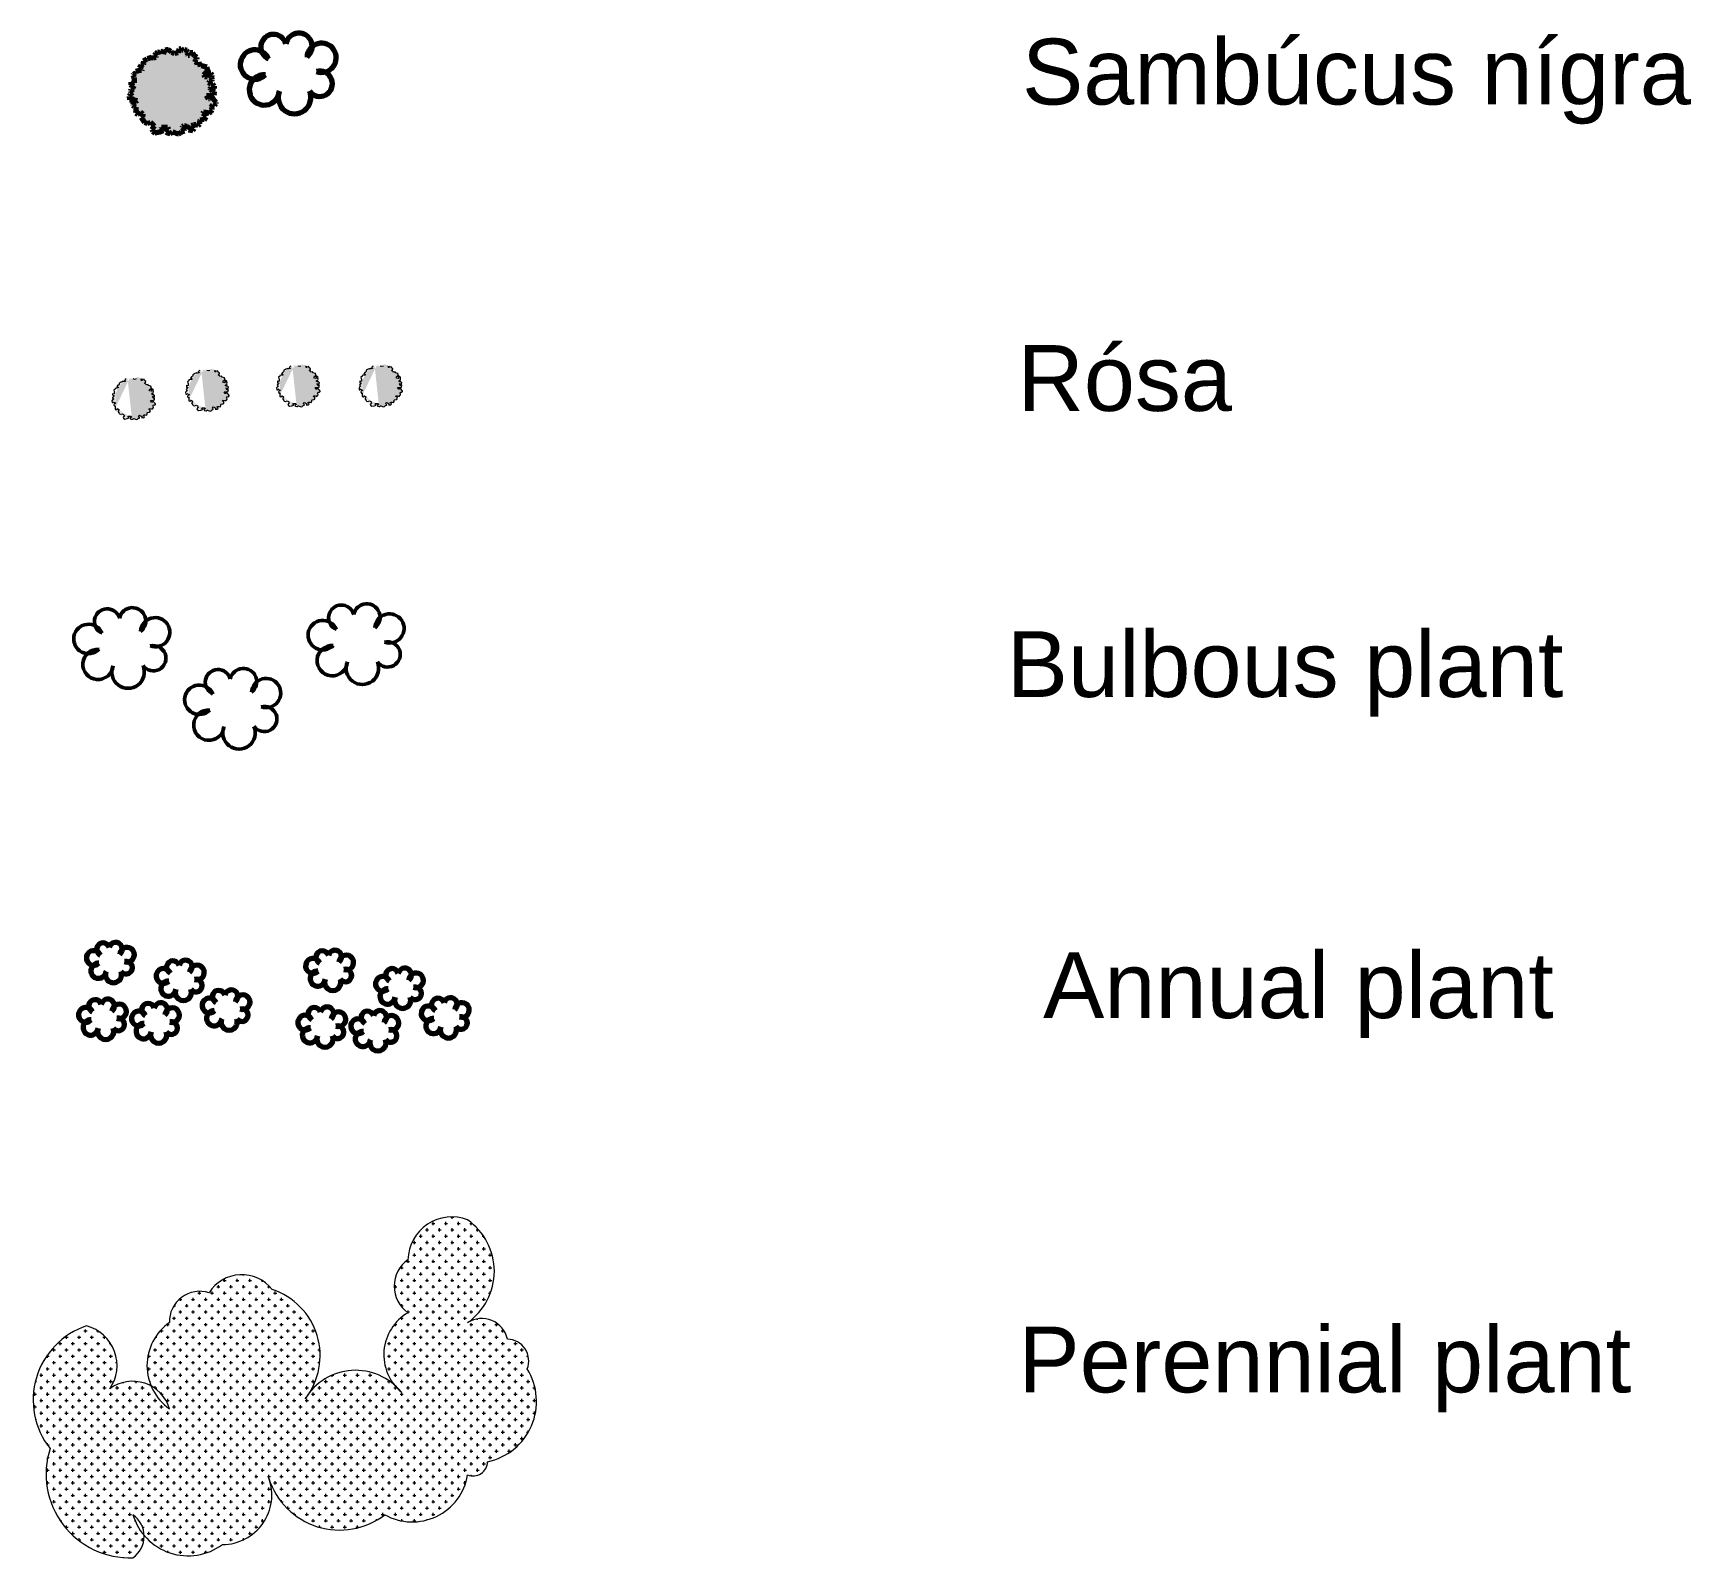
# Model space of a CAD drawing. Header units: millimetres. Extents: x 5637 to 6048, y 3385 to 3927.
# Drawn here: x 5999.69 to 6032.46, y 3833.04 to 3863.18 of the extents above; entities that cross this region are included whole.
import ezdxf
from ezdxf.enums import TextEntityAlignment as Align

# ---------------------------------------------------------------- set-up
doc = ezdxf.new("R2010")
doc.units = ezdxf.units.MM
doc.layers.add('legend', color=7, linetype='Continuous', lineweight=13)
doc.layers.add('trees new', color=7, linetype='Continuous', lineweight=20)
doc.layers.add('plants1', color=7, linetype='Continuous', true_color=0x89ee5d)
doc.styles.get("Standard").update_dxf_attribs({"font": 'arial.ttf'})

# ---------------------------------------------------------------- blocks, each defined once
blk = doc.blocks.new('кк')
at = {"layer": 'trees new', "lineweight": 20}
h = blk.add_hatch(color=20, dxfattribs=at)
h.set_gradient(color1=(244, 26, 106), rotation=225, one_color=1, tint=1, name='SPHERICAL')
h.paths.add_polyline_path([(2711.981, 4656.482), (2711.989, 4656.471), (2712, 4656.46), (2712.016, 4656.465), (2712.019, 4656.49), (2712.003, 4656.509), (2711.981, 4656.509), (2711.959, 4656.523), (2711.967, 4656.537), (2711.992, 4656.542), (2711.994, 4656.556), (2711.992, 4656.578), (2711.994, 4656.597), (2711.981, 4656.617), (2711.961, 4656.619), (2711.942, 4656.619), (2711.961, 4656.592), (2711.948, 4656.578), (2711.923, 4656.584), (2711.912, 4656.603), (2711.939, 4656.628), (2711.956, 4656.63), (2711.942, 4656.678), (2711.888, 4656.689), (2711.893, 4656.708), (2711.85, 4656.701), (2711.847, 4656.721), (2711.827, 4656.729), (2711.832, 4656.749), (2711.846, 4656.754), (2711.843, 4656.773), (2711.818, 4656.79), (2711.81, 4656.806), (2711.802, 4656.82), (2711.777, 4656.82), (2711.774, 4656.814), (2711.772, 4656.792), (2711.758, 4656.792), (2711.755, 4656.798), (2711.75, 4656.814), (2711.758, 4656.825), (2711.744, 4656.842), (2711.72, 4656.847), (2711.711, 4656.842), (2711.7, 4656.845), (2711.687, 4656.858), (2711.667, 4656.856), (2711.656, 4656.82), (2711.623, 4656.812), (2711.596, 4656.823), (2711.59, 4656.831), (2711.56, 4656.847), (2711.546, 4656.847), (2711.53, 4656.845), (2711.53, 4656.842), (2711.541, 4656.825), (2711.544, 4656.823), (2711.519, 4656.828), (2711.511, 4656.831), (2711.497, 4656.828), (2711.483, 4656.831), (2711.478, 4656.825), (2711.464, 4656.823), (2711.458, 4656.823), (2711.456, 4656.823), (2711.439, 4656.812), (2711.434, 4656.806), (2711.425, 4656.792), (2711.439, 4656.781), (2711.439, 4656.773), (2711.412, 4656.768), (2711.392, 4656.77), (2711.395, 4656.776), (2711.376, 4656.765), (2711.357, 4656.76), (2711.348, 4656.765), (2711.348, 4656.757), (2711.337, 4656.749), (2711.332, 4656.746), (2711.315, 4656.738), (2711.315, 4656.724), (2711.315, 4656.713), (2711.313, 4656.705), (2711.304, 4656.699), (2711.291, 4656.696), (2711.28, 4656.677), (2711.269, 4656.669), (2711.293, 4656.661), (2711.299, 4656.655), (2711.296, 4656.644), (2711.282, 4656.644), (2711.266, 4656.641), (2711.238, 4656.633), (2711.238, 4656.63), (2711.236, 4656.617), (2711.214, 4656.606), (2711.211, 4656.6), (2711.219, 4656.575), (2711.222, 4656.559), (2711.222, 4656.526), (2711.222, 4656.523), (2711.205, 4656.52), (2711.189, 4656.529), (2711.189, 4656.512), (2711.192, 4656.504), (2711.197, 4656.487), (2711.219, 4656.493), (2711.211, 4656.471), (2711.2, 4656.46), (2711.189, 4656.457), (2711.186, 4656.443), (2711.192, 4656.432), (2711.197, 4656.438), (2711.205, 4656.424), (2711.192, 4656.41), (2711.183, 4656.408), (2711.175, 4656.391), (2711.178, 4656.355), (2711.192, 4656.353), (2711.197, 4656.369), (2711.225, 4656.355), (2711.252, 4656.347), (2711.241, 4656.336), (2711.219, 4656.333), (2711.211, 4656.306), (2711.211, 4656.303), (2711.225, 4656.289), (2711.244, 4656.284), (2711.238, 4656.273), (2711.238, 4656.24), (2711.236, 4656.223), (2711.258, 4656.212), (2711.277, 4656.226), (2711.285, 4656.234), (2711.31, 4656.215), (2711.304, 4656.185), (2711.293, 4656.179), (2711.318, 4656.141), (2711.326, 4656.13), (2711.351, 4656.122), (2711.384, 4656.133), (2711.406, 4656.119), (2711.42, 4656.097), (2711.398, 4656.061), (2711.406, 4656.045), (2711.428, 4656.028), (2711.478, 4656.039), (2711.513, 4656.05), (2711.494, 4656.081), (2711.494, 4656.083), (2711.552, 4656.083), (2711.56, 4656.064), (2711.544, 4656.056), (2711.535, 4656.037), (2711.549, 4656.028), (2711.571, 4656.026), (2711.579, 4656.023), (2711.599, 4656.034), (2711.604, 4656.039), (2711.623, 4656.031), (2711.64, 4656.026), (2711.665, 4656.017), (2711.678, 4656.026), (2711.692, 4656.039), (2711.7, 4656.042), (2711.72, 4656.048), (2711.722, 4656.053), (2711.714, 4656.07), (2711.7, 4656.081), (2711.706, 4656.092), (2711.717, 4656.103), (2711.741, 4656.094), (2711.761, 4656.083), (2711.777, 4656.072), (2711.761, 4656.059), (2711.802, 4656.053), (2711.816, 4656.072), (2711.81, 4656.083), (2711.794, 4656.1), (2711.81, 4656.111), (2711.832, 4656.111), (2711.857, 4656.103), (2711.873, 4656.119), (2711.873, 4656.149), (2711.876, 4656.157), (2711.912, 4656.163), (2711.915, 4656.155), (2711.928, 4656.174), (2711.934, 4656.188), (2711.926, 4656.207), (2711.904, 4656.223), (2711.909, 4656.237), (2711.956, 4656.229), (2711.967, 4656.223), (2711.983, 4656.237), (2711.994, 4656.256), (2711.992, 4656.281), (2711.981, 4656.281), (2712, 4656.309), (2712.022, 4656.303), (2712.033, 4656.317), (2712.036, 4656.328), (2712.022, 4656.344), (2712.005, 4656.364), (2711.994, 4656.377), (2711.992, 4656.383), (2711.989, 4656.375), (2711.967, 4656.364), (2711.959, 4656.364), (2711.939, 4656.397), (2711.956, 4656.397), (2711.992, 4656.399), (2712.014, 4656.405), (2712.016, 4656.416), (2712.016, 4656.432), (2712.025, 4656.435), (2712.003, 4656.441), (2711.997, 4656.441), (2711.981, 4656.457), (2711.978, 4656.465)])
edge = h.paths.add_edge_path()
edge.add_line((2711.244, 4656.284), (2711.238, 4656.273))
edge.add_line((2711.238, 4656.273), (2711.238, 4656.24))
edge.add_line((2711.53, 4656.845), (2711.53, 4656.842))
edge.add_line((2711.546, 4656.847), (2711.53, 4656.845))
edge.add_line((2711.56, 4656.847), (2711.546, 4656.847))
edge.add_line((2711.59, 4656.831), (2711.56, 4656.847))
edge.add_line((2711.596, 4656.823), (2711.59, 4656.831))
edge.add_line((2711.623, 4656.812), (2711.596, 4656.823))
edge.add_line((2711.511, 4656.831), (2711.497, 4656.828))
edge.add_line((2711.519, 4656.828), (2711.511, 4656.831))
edge.add_line((2711.544, 4656.823), (2711.519, 4656.828))
edge.add_line((2711.541, 4656.825), (2711.544, 4656.823))
edge.add_line((2711.53, 4656.842), (2711.541, 4656.825))
edge.add_line((2711.456, 4656.823), (2711.439, 4656.812))
edge.add_line((2711.439, 4656.812), (2711.434, 4656.806))
edge.add_line((2711.434, 4656.806), (2711.425, 4656.792))
edge.add_line((2711.425, 4656.792), (2711.439, 4656.781))
edge.add_line((2711.439, 4656.781), (2711.439, 4656.773))
edge.add_line((2711.439, 4656.773), (2711.412, 4656.768))
edge.add_line((2711.412, 4656.768), (2711.392, 4656.77))
edge.add_line((2711.392, 4656.77), (2711.395, 4656.776))
edge.add_line((2711.395, 4656.776), (2711.376, 4656.765))
edge.add_line((2711.376, 4656.765), (2711.357, 4656.76))
edge.add_line((2711.348, 4656.765), (2711.348, 4656.757))
edge.add_line((2711.348, 4656.757), (2711.337, 4656.749))
edge.add_line((2711.337, 4656.749), (2711.332, 4656.746))
edge.add_line((2711.332, 4656.746), (2711.315, 4656.738))
edge.add_line((2711.315, 4656.738), (2711.315, 4656.724))
edge.add_line((2711.315, 4656.724), (2711.315, 4656.713))
edge.add_line((2711.315, 4656.713), (2711.313, 4656.705))
edge.add_line((2711.313, 4656.705), (2711.304, 4656.699))
edge.add_line((2711.304, 4656.699), (2711.291, 4656.696))
edge.add_line((2711.291, 4656.696), (2711.28, 4656.677))
edge.add_line((2711.28, 4656.677), (2711.269, 4656.669))
edge.add_line((2711.478, 4656.825), (2711.464, 4656.823))
edge.add_line((2711.464, 4656.823), (2711.458, 4656.823))
edge.add_line((2711.458, 4656.823), (2711.456, 4656.823))
edge.add_line((2711.357, 4656.76), (2711.348, 4656.765))
edge.add_line((2711.483, 4656.831), (2711.478, 4656.825))
edge.add_line((2711.293, 4656.661), (2711.299, 4656.655))
edge.add_line((2711.269, 4656.669), (2711.293, 4656.661))
edge.add_line((2711.282, 4656.644), (2711.266, 4656.641))
edge.add_line((2711.296, 4656.644), (2711.282, 4656.644))
edge.add_line((2711.299, 4656.655), (2711.296, 4656.644))
edge.add_line((2711.183, 4656.408), (2711.175, 4656.391))
edge.add_line((2711.175, 4656.391), (2711.178, 4656.355))
edge.add_line((2711.192, 4656.41), (2711.183, 4656.408))
edge.add_line((2711.178, 4656.355), (2711.192, 4656.353))
edge.add_line((2711.192, 4656.353), (2711.197, 4656.369))
edge.add_line((2711.197, 4656.369), (2711.225, 4656.355))
edge.add_line((2711.241, 4656.336), (2711.219, 4656.333))
edge.add_line((2711.219, 4656.333), (2711.211, 4656.306))
edge.add_line((2711.211, 4656.306), (2711.211, 4656.303))
edge.add_line((2711.211, 4656.303), (2711.225, 4656.289))
edge.add_line((2711.205, 4656.424), (2711.192, 4656.41))
edge.add_line((2711.197, 4656.438), (2711.205, 4656.424))
edge.add_line((2711.192, 4656.432), (2711.197, 4656.438))
edge.add_line((2711.186, 4656.443), (2711.192, 4656.432))
edge.add_line((2711.189, 4656.457), (2711.186, 4656.443))
edge.add_line((2711.2, 4656.46), (2711.189, 4656.457))
edge.add_line((2711.211, 4656.471), (2711.2, 4656.46))
edge.add_line((2711.219, 4656.493), (2711.211, 4656.471))
edge.add_line((2711.197, 4656.487), (2711.219, 4656.493))
edge.add_line((2711.192, 4656.504), (2711.197, 4656.487))
edge.add_line((2711.189, 4656.512), (2711.192, 4656.504))
edge.add_line((2711.189, 4656.529), (2711.189, 4656.512))
edge.add_line((2711.205, 4656.52), (2711.189, 4656.529))
edge.add_line((2711.222, 4656.523), (2711.205, 4656.52))
edge.add_line((2711.222, 4656.526), (2711.222, 4656.523))
edge.add_line((2711.222, 4656.559), (2711.222, 4656.526))
edge.add_line((2711.219, 4656.575), (2711.222, 4656.559))
edge.add_line((2711.211, 4656.6), (2711.219, 4656.575))
edge.add_line((2711.214, 4656.606), (2711.211, 4656.6))
edge.add_line((2711.236, 4656.617), (2711.214, 4656.606))
edge.add_line((2711.238, 4656.63), (2711.236, 4656.617))
edge.add_line((2711.225, 4656.355), (2711.252, 4656.347))
edge.add_line((2711.252, 4656.347), (2711.241, 4656.336))
edge.add_line((2711.238, 4656.633), (2711.238, 4656.63))
edge.add_line((2711.266, 4656.641), (2711.238, 4656.633))
edge.add_line((2711.497, 4656.828), (2711.483, 4656.831))
edge.add_line((2711.571, 4656.026), (2711.579, 4656.023))
edge.add_line((2711.579, 4656.023), (2711.599, 4656.034))
edge.add_line((2711.599, 4656.034), (2711.604, 4656.039))
edge.add_line((2711.549, 4656.028), (2711.571, 4656.026))
edge.add_line((2711.535, 4656.037), (2711.549, 4656.028))
edge.add_line((2711.544, 4656.056), (2711.535, 4656.037))
edge.add_line((2711.56, 4656.064), (2711.544, 4656.056))
edge.add_line((2711.552, 4656.083), (2711.56, 4656.064))
edge.add_line((2711.258, 4656.212), (2711.277, 4656.226))
edge.add_line((2711.277, 4656.226), (2711.285, 4656.234))
edge.add_line((2711.285, 4656.234), (2711.31, 4656.215))
edge.add_line((2711.31, 4656.215), (2711.304, 4656.185))
edge.add_line((2711.304, 4656.185), (2711.293, 4656.179))
edge.add_line((2711.293, 4656.179), (2711.318, 4656.141))
edge.add_line((2711.318, 4656.141), (2711.326, 4656.13))
edge.add_line((2711.406, 4656.045), (2711.428, 4656.028))
edge.add_line((2711.398, 4656.061), (2711.406, 4656.045))
edge.add_line((2711.42, 4656.097), (2711.398, 4656.061))
edge.add_line((2711.406, 4656.119), (2711.42, 4656.097))
edge.add_line((2711.384, 4656.133), (2711.406, 4656.119))
edge.add_line((2711.351, 4656.122), (2711.384, 4656.133))
edge.add_line((2711.326, 4656.13), (2711.351, 4656.122))
edge.add_line((2711.428, 4656.028), (2711.478, 4656.039))
edge.add_line((2711.238, 4656.24), (2711.236, 4656.223))
edge.add_line((2711.236, 4656.223), (2711.258, 4656.212))
edge.add_line((2711.513, 4656.05), (2711.494, 4656.081))
edge.add_line((2711.494, 4656.081), (2711.494, 4656.083))
edge.add_line((2711.494, 4656.083), (2711.552, 4656.083))
edge.add_line((2711.478, 4656.039), (2711.513, 4656.05))
edge.add_line((2711.225, 4656.289), (2711.244, 4656.284))
at = {"layer": 'trees new', "color": 6, "lineweight": 20}
for p, q in [((2711.214, 4656.606), (2711.211, 4656.6)), ((2711.211, 4656.6), (2711.219, 4656.575)), ((2711.236, 4656.617), (2711.214, 4656.606)), ((2711.238, 4656.63), (2711.236, 4656.617)), ((2711.266, 4656.641), (2711.238, 4656.633)), ((2711.238, 4656.633), (2711.238, 4656.63)), ((2711.282, 4656.644), (2711.266, 4656.641)), ((2711.28, 4656.677), (2711.269, 4656.669)), ((2711.269, 4656.669), (2711.293, 4656.661)), ((2711.291, 4656.696), (2711.28, 4656.677)), ((2711.296, 4656.644), (2711.282, 4656.644)), ((2711.304, 4656.699), (2711.291, 4656.696)), ((2711.293, 4656.661), (2711.299, 4656.655)), ((2711.299, 4656.655), (2711.296, 4656.644)), ((2711.313, 4656.705), (2711.304, 4656.699)), ((2711.315, 4656.713), (2711.313, 4656.705)), ((2711.332, 4656.746), (2711.315, 4656.738)), ((2711.315, 4656.738), (2711.315, 4656.724)), ((2711.315, 4656.724), (2711.315, 4656.713)), ((2711.337, 4656.749), (2711.332, 4656.746)), ((2711.348, 4656.757), (2711.337, 4656.749)), ((2711.357, 4656.76), (2711.348, 4656.765)), ((2711.348, 4656.765), (2711.348, 4656.757)), ((2711.376, 4656.765), (2711.357, 4656.76)), ((2711.395, 4656.776), (2711.376, 4656.765)), ((2711.392, 4656.77), (2711.395, 4656.776)), ((2711.412, 4656.768), (2711.392, 4656.77)), ((2711.439, 4656.773), (2711.412, 4656.768)), ((2711.434, 4656.806), (2711.425, 4656.792)), ((2711.425, 4656.792), (2711.439, 4656.781)), ((2711.439, 4656.812), (2711.434, 4656.806)), ((2711.456, 4656.823), (2711.439, 4656.812)), ((2711.439, 4656.781), (2711.439, 4656.773)), ((2711.623, 4656.812), (2711.596, 4656.823)), ((2711.656, 4656.82), (2711.623, 4656.812)), ((2711.75, 4656.814), (2711.758, 4656.825)), ((2711.755, 4656.798), (2711.75, 4656.814)), ((2711.758, 4656.792), (2711.755, 4656.798)), ((2711.772, 4656.792), (2711.758, 4656.792)), ((2711.774, 4656.814), (2711.772, 4656.792)), ((2711.777, 4656.82), (2711.774, 4656.814)), ((2711.81, 4656.806), (2711.802, 4656.82)), ((2711.818, 4656.79), (2711.81, 4656.806)), ((2711.843, 4656.773), (2711.818, 4656.79)), ((2711.827, 4656.729), (2711.832, 4656.749)), ((2711.846, 4656.721), (2711.827, 4656.729)), ((2711.832, 4656.749), (2711.846, 4656.754)), ((2711.846, 4656.754), (2711.843, 4656.773)), ((2711.85, 4656.701), (2711.847, 4656.72)), ((2711.893, 4656.708), (2711.85, 4656.701)), ((2711.888, 4656.689), (2711.893, 4656.708)), ((2711.942, 4656.678), (2711.888, 4656.689)), ((2711.912, 4656.603), (2711.939, 4656.628)), ((2711.923, 4656.584), (2711.912, 4656.603)), ((2711.939, 4656.628), (2711.956, 4656.63)), ((2711.956, 4656.63), (2711.942, 4656.678)), ((2711.942, 4656.619), (2711.961, 4656.592)), ((2711.961, 4656.619), (2711.942, 4656.619)), ((2711.981, 4656.617), (2711.961, 4656.619)), ((2711.994, 4656.597), (2711.981, 4656.617)), ((2711.992, 4656.578), (2711.994, 4656.597)), ((2711.183, 4656.408), (2711.175, 4656.391)), ((2711.175, 4656.391), (2711.178, 4656.355)), ((2711.178, 4656.355), (2711.192, 4656.353)), ((2711.192, 4656.41), (2711.183, 4656.408)), ((2711.189, 4656.457), (2711.186, 4656.443)), ((2711.186, 4656.443), (2711.192, 4656.432)), ((2711.205, 4656.52), (2711.189, 4656.529)), ((2711.189, 4656.529), (2711.189, 4656.512)), ((2711.189, 4656.512), (2711.192, 4656.504)), ((2711.2, 4656.46), (2711.189, 4656.457)), ((2711.192, 4656.504), (2711.197, 4656.487)), ((2711.192, 4656.432), (2711.197, 4656.438)), ((2711.205, 4656.424), (2711.192, 4656.41)), ((2711.192, 4656.353), (2711.197, 4656.369)), ((2711.197, 4656.487), (2711.219, 4656.493)), ((2711.197, 4656.438), (2711.205, 4656.424)), ((2711.197, 4656.369), (2711.225, 4656.355)), ((2711.211, 4656.471), (2711.2, 4656.46)), ((2711.222, 4656.523), (2711.205, 4656.52)), ((2711.219, 4656.493), (2711.211, 4656.471)), ((2711.219, 4656.333), (2711.211, 4656.306)), ((2711.211, 4656.306), (2711.211, 4656.303)), ((2711.211, 4656.303), (2711.225, 4656.289)), ((2711.219, 4656.575), (2711.222, 4656.559)), ((2711.241, 4656.336), (2711.219, 4656.333)), ((2711.222, 4656.559), (2711.222, 4656.526)), ((2711.222, 4656.526), (2711.222, 4656.523)), ((2711.225, 4656.355), (2711.252, 4656.347)), ((2711.225, 4656.289), (2711.244, 4656.284)), ((2711.244, 4656.284), (2711.238, 4656.273)), ((2711.238, 4656.273), (2711.238, 4656.24)), ((2711.252, 4656.347), (2711.241, 4656.336)), ((2711.948, 4656.578), (2711.923, 4656.584)), ((2711.959, 4656.364), (2711.939, 4656.397)), ((2711.939, 4656.397), (2711.956, 4656.397)), ((2711.961, 4656.592), (2711.948, 4656.578)), ((2711.956, 4656.397), (2711.992, 4656.399)), ((2711.959, 4656.523), (2711.967, 4656.537)), ((2711.981, 4656.509), (2711.959, 4656.523)), ((2711.967, 4656.364), (2711.959, 4656.364)), ((2711.967, 4656.537), (2711.992, 4656.542)), ((2711.989, 4656.375), (2711.967, 4656.364)), ((2711.978, 4656.465), (2711.981, 4656.482)), ((2711.981, 4656.457), (2711.978, 4656.465)), ((2712.003, 4656.509), (2711.981, 4656.509)), ((2711.981, 4656.482), (2711.989, 4656.471)), ((2711.997, 4656.441), (2711.981, 4656.457)), ((2711.981, 4656.281), (2712, 4656.309)), ((2711.992, 4656.281), (2711.981, 4656.281)), ((2711.989, 4656.471), (2712, 4656.46)), ((2711.992, 4656.383), (2711.989, 4656.375)), ((2711.994, 4656.556), (2711.992, 4656.578)), ((2711.992, 4656.542), (2711.994, 4656.556)), ((2711.992, 4656.399), (2712.014, 4656.405)), ((2711.994, 4656.377), (2711.992, 4656.383)), ((2711.994, 4656.256), (2711.992, 4656.281)), ((2712.005, 4656.364), (2711.994, 4656.377)), ((2712.003, 4656.441), (2711.997, 4656.441)), ((2712, 4656.46), (2712.016, 4656.465)), ((2712, 4656.309), (2712.022, 4656.303)), ((2712.019, 4656.49), (2712.003, 4656.509)), ((2712.025, 4656.435), (2712.003, 4656.441)), ((2712.022, 4656.344), (2712.005, 4656.364)), ((2712.014, 4656.405), (2712.016, 4656.416)), ((2712.016, 4656.465), (2712.019, 4656.49)), ((2712.016, 4656.432), (2712.025, 4656.435)), ((2712.016, 4656.416), (2712.016, 4656.432)), ((2712.036, 4656.328), (2712.022, 4656.344)), ((2712.022, 4656.303), (2712.033, 4656.317)), ((2712.033, 4656.317), (2712.036, 4656.328)), ((2711.238, 4656.24), (2711.236, 4656.223)), ((2711.236, 4656.223), (2711.258, 4656.212)), ((2711.258, 4656.212), (2711.277, 4656.226)), ((2711.277, 4656.226), (2711.285, 4656.234)), ((2711.285, 4656.234), (2711.31, 4656.215)), ((2711.304, 4656.185), (2711.293, 4656.179)), ((2711.293, 4656.179), (2711.318, 4656.141)), ((2711.31, 4656.215), (2711.304, 4656.185)), ((2711.318, 4656.141), (2711.326, 4656.13)), ((2711.326, 4656.13), (2711.351, 4656.122)), ((2711.351, 4656.122), (2711.384, 4656.133)), ((2711.384, 4656.133), (2711.406, 4656.119)), ((2711.42, 4656.097), (2711.398, 4656.061)), ((2711.398, 4656.061), (2711.406, 4656.045)), ((2711.406, 4656.119), (2711.42, 4656.097)), ((2711.406, 4656.045), (2711.428, 4656.028)), ((2711.428, 4656.028), (2711.478, 4656.039)), ((2711.478, 4656.039), (2711.513, 4656.05)), ((2711.494, 4656.083), (2711.552, 4656.083)), ((2711.494, 4656.081), (2711.494, 4656.083)), ((2711.513, 4656.05), (2711.494, 4656.081)), ((2711.544, 4656.056), (2711.535, 4656.037)), ((2711.535, 4656.037), (2711.549, 4656.028)), ((2711.56, 4656.064), (2711.544, 4656.056)), ((2711.549, 4656.028), (2711.571, 4656.026)), ((2711.552, 4656.083), (2711.56, 4656.064)), ((2711.571, 4656.026), (2711.579, 4656.023)), ((2711.579, 4656.023), (2711.599, 4656.034)), ((2711.599, 4656.034), (2711.604, 4656.039)), ((2711.604, 4656.039), (2711.623, 4656.031)), ((2711.623, 4656.031), (2711.64, 4656.026)), ((2711.64, 4656.026), (2711.665, 4656.017)), ((2711.665, 4656.017), (2711.678, 4656.026)), ((2711.678, 4656.026), (2711.692, 4656.039)), ((2711.692, 4656.039), (2711.7, 4656.042)), ((2711.7, 4656.081), (2711.706, 4656.092)), ((2711.714, 4656.07), (2711.7, 4656.081)), ((2711.7, 4656.042), (2711.72, 4656.048)), ((2711.706, 4656.092), (2711.717, 4656.103)), ((2711.722, 4656.053), (2711.714, 4656.07)), ((2711.717, 4656.103), (2711.741, 4656.094)), ((2711.72, 4656.048), (2711.722, 4656.053)), ((2711.741, 4656.094), (2711.761, 4656.083)), ((2711.761, 4656.083), (2711.777, 4656.072)), ((2711.777, 4656.072), (2711.761, 4656.059)), ((2711.761, 4656.059), (2711.802, 4656.053)), ((2711.794, 4656.1), (2711.81, 4656.111)), ((2711.81, 4656.083), (2711.794, 4656.1)), ((2711.802, 4656.053), (2711.816, 4656.072)), ((2711.81, 4656.111), (2711.832, 4656.111)), ((2711.816, 4656.072), (2711.81, 4656.083)), ((2711.832, 4656.111), (2711.857, 4656.103)), ((2711.857, 4656.103), (2711.873, 4656.119)), ((2711.873, 4656.149), (2711.876, 4656.157)), ((2711.873, 4656.119), (2711.873, 4656.149)), ((2711.876, 4656.157), (2711.912, 4656.163)), ((2711.904, 4656.223), (2711.909, 4656.237)), ((2711.926, 4656.207), (2711.904, 4656.223)), ((2711.909, 4656.237), (2711.956, 4656.229)), ((2711.912, 4656.163), (2711.915, 4656.155)), ((2711.915, 4656.155), (2711.928, 4656.174)), ((2711.934, 4656.188), (2711.926, 4656.207)), ((2711.928, 4656.174), (2711.934, 4656.188)), ((2711.956, 4656.229), (2711.967, 4656.223)), ((2711.967, 4656.223), (2711.983, 4656.237)), ((2711.983, 4656.237), (2711.994, 4656.256))]:
    blk.add_line(p, q, dxfattribs=at)
blk = doc.blocks.new('651')
at = {"layer": 'trees new', "color": 191, "lineweight": 50, "true_color": 0xb366ff}
for centre, radius, start, end in [((2838.8987, 5108.8841, 4146.8315), 0.063, 15.41845, 246.57729), ((2839.024, 5108.8869, 4146.8315), 0.066, 307.60937, 167.73215), ((2839.1364, 5108.8312, 4146.8315), 0.0723, 249.92351, 177.32584), ((2838.8066, 5108.7979, 4146.8315), 0.0728, 22.94375, 315.79204), ((2838.8535, 5108.6724, 4146.8315), 0.075, 85.95672, 354.90942), ((2839.1272, 5108.7028, 4146.8315), 0.0625, 215.64621, 104.40628), ((2839.0024, 5108.6347, 4146.8315), 0.0805, 157.35406, 23.15922)]:
    blk.add_arc(centre, radius, start, end, dxfattribs=at)
blk = doc.blocks.new('01246')
at = {"layer": 'trees new', "color": 11, "lineweight": 70}
for centre, radius, start, end in [((2733.442, 4616.562), 0.252, 15.41845, 246.57729), ((2733.943, 4616.573), 0.264, 307.60937, 167.73215), ((2734.393, 4616.35), 0.289, 249.92351, 177.32584), ((2733.074, 4616.217), 0.291, 22.94375, 315.79204), ((2733.262, 4615.715), 0.3, 85.95672, 354.90942), ((2734.356, 4615.837), 0.25, 215.64621, 104.40628), ((2733.857, 4615.564), 0.322, 157.35406, 23.15922)]:
    blk.add_arc(centre, radius, start, end, dxfattribs=at)
blk = doc.blocks.new('18548')
at = {"layer": 'trees new', "color": 2, "lineweight": 70}
for centre, radius, start, end in [((2735.707, 4619.739), 0.291, 22.94375, 315.79204), ((2736.076, 4620.084), 0.252, 15.41845, 246.57729), ((2736.577, 4620.095), 0.264, 307.60937, 167.73215), ((2737.027, 4619.872), 0.289, 249.92351, 177.32584), ((2735.895, 4619.237), 0.3, 85.95672, 354.90942), ((2736.99, 4619.358), 0.25, 215.64621, 104.40628), ((2736.491, 4619.086), 0.322, 157.35406, 23.15922)]:
    blk.add_arc(centre, radius, start, end, dxfattribs=at)

msp = doc.modelspace()

# ---------------------------------------------------------------- hatches: boundary and pattern name
at = {"layer": 'trees new', "lineweight": 70}
h = msp.add_hatch(color=11, dxfattribs=at)
h.set_gradient(color1=(255, 127, 223), rotation=225, one_color=1, tint=1, name='SPHERICAL')
h.paths.add_polyline_path([(6003.196, 3862.116), (6003.213, 3862.094), (6003.235, 3862.072), (6003.268, 3862.083), (6003.273, 3862.133), (6003.24, 3862.171), (6003.196, 3862.171), (6003.152, 3862.199), (6003.169, 3862.226), (6003.218, 3862.237), (6003.224, 3862.265), (6003.218, 3862.308), (6003.224, 3862.347), (6003.196, 3862.385), (6003.158, 3862.391), (6003.119, 3862.391), (6003.158, 3862.336), (6003.13, 3862.308), (6003.081, 3862.319), (6003.059, 3862.358), (6003.114, 3862.407), (6003.147, 3862.413), (6003.119, 3862.508), (6003.011, 3862.53), (6003.022, 3862.568), (6002.934, 3862.555), (6002.929, 3862.594), (6002.888, 3862.611), (6002.899, 3862.649), (6002.927, 3862.66), (6002.921, 3862.699), (6002.872, 3862.732), (6002.855, 3862.765), (6002.839, 3862.792), (6002.789, 3862.792), (6002.784, 3862.781), (6002.778, 3862.737), (6002.751, 3862.737), (6002.745, 3862.748), (6002.734, 3862.781), (6002.751, 3862.803), (6002.723, 3862.836), (6002.674, 3862.847), (6002.657, 3862.836), (6002.635, 3862.842), (6002.608, 3862.869), (6002.569, 3862.864), (6002.547, 3862.792), (6002.482, 3862.776), (6002.427, 3862.798), (6002.416, 3862.814), (6002.355, 3862.847), (6002.328, 3862.847), (6002.295, 3862.842), (6002.295, 3862.836), (6002.317, 3862.803), (6002.322, 3862.798), (6002.273, 3862.809), (6002.256, 3862.814), (6002.229, 3862.809), (6002.201, 3862.814), (6002.19, 3862.803), (6002.163, 3862.798), (6002.152, 3862.798), (6002.146, 3862.798), (6002.113, 3862.776), (6002.102, 3862.765), (6002.086, 3862.737), (6002.113, 3862.715), (6002.113, 3862.699), (6002.058, 3862.688), (6002.02, 3862.693), (6002.025, 3862.704), (6001.987, 3862.682), (6001.948, 3862.671), (6001.932, 3862.682), (6001.932, 3862.666), (6001.91, 3862.649), (6001.899, 3862.644), (6001.866, 3862.627), (6001.866, 3862.6), (6001.866, 3862.578), (6001.86, 3862.561), (6001.844, 3862.55), (6001.816, 3862.545), (6001.794, 3862.506), (6001.772, 3862.49), (6001.822, 3862.473), (6001.833, 3862.462), (6001.827, 3862.44), (6001.8, 3862.44), (6001.767, 3862.435), (6001.712, 3862.418), (6001.712, 3862.413), (6001.706, 3862.385), (6001.662, 3862.363), (6001.657, 3862.352), (6001.673, 3862.303), (6001.679, 3862.27), (6001.679, 3862.204), (6001.679, 3862.199), (6001.646, 3862.193), (6001.613, 3862.21), (6001.613, 3862.177), (6001.618, 3862.16), (6001.629, 3862.127), (6001.673, 3862.138), (6001.657, 3862.094), (6001.635, 3862.072), (6001.613, 3862.067), (6001.607, 3862.039), (6001.618, 3862.017), (6001.629, 3862.028), (6001.646, 3862.001), (6001.618, 3861.973), (6001.602, 3861.968), (6001.585, 3861.935), (6001.591, 3861.863), (6001.618, 3861.858), (6001.629, 3861.891), (6001.684, 3861.863), (6001.739, 3861.847), (6001.717, 3861.825), (6001.673, 3861.819), (6001.657, 3861.764), (6001.657, 3861.759), (6001.684, 3861.731), (6001.723, 3861.72), (6001.712, 3861.698), (6001.712, 3861.632), (6001.706, 3861.599), (6001.75, 3861.577), (6001.789, 3861.605), (6001.805, 3861.621), (6001.855, 3861.583), (6001.844, 3861.522), (6001.822, 3861.511), (6001.871, 3861.434), (6001.888, 3861.412), (6001.937, 3861.396), (6002.003, 3861.418), (6002.047, 3861.39), (6002.075, 3861.346), (6002.031, 3861.275), (6002.047, 3861.242), (6002.091, 3861.209), (6002.19, 3861.231), (6002.262, 3861.253), (6002.223, 3861.313), (6002.223, 3861.319), (6002.339, 3861.319), (6002.355, 3861.28), (6002.322, 3861.264), (6002.306, 3861.225), (6002.333, 3861.209), (6002.377, 3861.203), (6002.394, 3861.198), (6002.432, 3861.22), (6002.443, 3861.231), (6002.482, 3861.214), (6002.515, 3861.203), (6002.564, 3861.187), (6002.591, 3861.203), (6002.619, 3861.231), (6002.635, 3861.236), (6002.674, 3861.247), (6002.679, 3861.258), (6002.663, 3861.291), (6002.635, 3861.313), (6002.646, 3861.335), (6002.668, 3861.357), (6002.718, 3861.341), (6002.756, 3861.319), (6002.789, 3861.297), (6002.756, 3861.269), (6002.839, 3861.258), (6002.866, 3861.297), (6002.855, 3861.319), (6002.822, 3861.352), (6002.855, 3861.374), (6002.899, 3861.374), (6002.949, 3861.357), (6002.982, 3861.39), (6002.982, 3861.451), (6002.987, 3861.467), (6003.059, 3861.478), (6003.064, 3861.462), (6003.092, 3861.5), (6003.103, 3861.528), (6003.086, 3861.566), (6003.042, 3861.599), (6003.053, 3861.627), (6003.147, 3861.61), (6003.169, 3861.599), (6003.202, 3861.627), (6003.224, 3861.665), (6003.218, 3861.715), (6003.196, 3861.715), (6003.235, 3861.77), (6003.279, 3861.759), (6003.301, 3861.786), (6003.306, 3861.808), (6003.279, 3861.841), (6003.246, 3861.88), (6003.224, 3861.907), (6003.218, 3861.918), (6003.213, 3861.902), (6003.169, 3861.88), (6003.152, 3861.88), (6003.114, 3861.946), (6003.147, 3861.946), (6003.218, 3861.951), (6003.262, 3861.962), (6003.268, 3861.984), (6003.268, 3862.017), (6003.284, 3862.023), (6003.24, 3862.034), (6003.229, 3862.034), (6003.196, 3862.067), (6003.191, 3862.083)])
at = {"layer": 'trees new', "lineweight": 15}
h = msp.add_hatch(dxfattribs=at)
h.set_pattern_fill('CROSS', color=84, scale=0.5, style=0)
h.set_pattern_definition([(0, (3269.18962, -781.47271), (0.125, 0.125), [0.0625, -0.1875]), (90, (3269.22087, -781.50396), (-0.125, 0.125), [0.0625, -0.1875])])
edge = h.paths.add_edge_path()
edge.add_arc((6001.595, 3834.698), 1.655, 162.17, 272.17)
edge.add_arc((6001.36, 3833.47), 0.519, 305, 415)
edge.add_arc((6002.748, 3834.221), 1.138, 196.5789, 306.5789)
edge.add_arc((6003.427, 3834.282), 0.976, 269.9858, 379.9858)
edge.add_arc((6005.742, 3835.059), 1.467, 197.5669, 307.5669)
edge.add_arc((6007.18, 3834.862), 1.109, 240.6215, 350.6215)
edge.add_arc((6008.379, 3834.95), 0.288, 248.6624, 358.6624)
edge.add_arc((6008.419, 3836.135), 1.217, 281.7861, 391.7861)
edge.add_arc((6009.051, 3836.933), 0.432, 338.7031, 448.7031)
edge.add_arc((6008.553, 3837.254), 0.52, 12.3989, 122.3989)
edge.add_arc((6007.564, 3838.707), 1.239, 305, 415)
edge.add_arc((6007.96, 3838.916), 0.865, 68.6682, 178.6682)
edge.add_arc((6007.462, 3838.412), 0.639, 125, 235)
edge.add_arc((6007.58, 3837.057), 0.962, 120.2305, 230.2305)
edge.add_arc((6006.06, 3835.587), 1.162, 38.9414, 148.9414)
edge.add_arc((6003.98, 3837.038), 1.378, 321.8719, 431.8719)
edge.add_arc((6003.81, 3837.878), 0.761, 38.0118, 148.0118)
edge.add_arc((6002.978, 3837.712), 0.6, 71.8478, 181.8478)
edge.add_arc((6002.974, 3836.841), 1.039, 125, 235)
edge.add_arc((6001.651, 3835.774), 0.759, 16.5775, 126.5775)
edge.add_arc((6000.534, 3836.845), 0.809, 325.2435, 435.2435)
edge.add_arc((6001.228, 3836.164), 1.542, 108.4289, 218.4289)

# ---------------------------------------------------------------- linework, layer by layer
at = {"layer": 'trees new', "color": 11, "lineweight": 70}
for p, q in [((6001.899, 3862.644), (6001.866, 3862.627)), ((6001.866, 3862.627), (6001.866, 3862.6)), ((6001.866, 3862.6), (6001.866, 3862.578)), ((6001.91, 3862.649), (6001.899, 3862.644)), ((6001.932, 3862.666), (6001.91, 3862.649)), ((6001.948, 3862.671), (6001.932, 3862.682)), ((6001.932, 3862.682), (6001.932, 3862.666)), ((6001.987, 3862.682), (6001.948, 3862.671)), ((6002.025, 3862.704), (6001.987, 3862.682)), ((6002.02, 3862.693), (6002.025, 3862.704)), ((6002.058, 3862.688), (6002.02, 3862.693)), ((6002.113, 3862.699), (6002.058, 3862.688)), ((6002.102, 3862.765), (6002.086, 3862.737)), ((6002.086, 3862.737), (6002.113, 3862.715)), ((6002.113, 3862.776), (6002.102, 3862.765)), ((6002.146, 3862.798), (6002.113, 3862.776)), ((6002.113, 3862.715), (6002.113, 3862.699)), ((6002.152, 3862.798), (6002.146, 3862.798)), ((6002.163, 3862.798), (6002.152, 3862.798)), ((6002.19, 3862.803), (6002.163, 3862.798)), ((6002.201, 3862.814), (6002.19, 3862.803)), ((6002.229, 3862.809), (6002.201, 3862.814)), ((6002.256, 3862.814), (6002.229, 3862.809)), ((6002.273, 3862.809), (6002.256, 3862.814)), ((6002.322, 3862.798), (6002.273, 3862.809)), ((6002.328, 3862.847), (6002.295, 3862.842)), ((6002.295, 3862.842), (6002.295, 3862.836)), ((6002.295, 3862.836), (6002.317, 3862.803)), ((6002.317, 3862.803), (6002.322, 3862.798)), ((6002.355, 3862.847), (6002.328, 3862.847)), ((6002.416, 3862.814), (6002.355, 3862.847)), ((6002.427, 3862.798), (6002.416, 3862.814)), ((6002.482, 3862.776), (6002.427, 3862.798)), ((6002.547, 3862.792), (6002.482, 3862.776)), ((6002.569, 3862.864), (6002.547, 3862.792)), ((6002.608, 3862.869), (6002.569, 3862.864)), ((6002.635, 3862.842), (6002.608, 3862.869)), ((6002.657, 3862.836), (6002.635, 3862.842)), ((6002.674, 3862.847), (6002.657, 3862.836)), ((6002.723, 3862.836), (6002.674, 3862.847)), ((6002.751, 3862.803), (6002.723, 3862.836)), ((6002.734, 3862.781), (6002.751, 3862.803)), ((6002.745, 3862.748), (6002.734, 3862.781)), ((6002.751, 3862.737), (6002.745, 3862.748)), ((6002.778, 3862.737), (6002.751, 3862.737)), ((6002.784, 3862.781), (6002.778, 3862.737)), ((6002.789, 3862.792), (6002.784, 3862.781)), ((6002.839, 3862.792), (6002.789, 3862.792)), ((6002.855, 3862.765), (6002.839, 3862.792)), ((6002.872, 3862.732), (6002.855, 3862.765)), ((6002.921, 3862.699), (6002.872, 3862.732)), ((6002.888, 3862.611), (6002.899, 3862.649)), ((6002.927, 3862.594), (6002.888, 3862.611)), ((6002.899, 3862.649), (6002.927, 3862.66)), ((6002.927, 3862.66), (6002.921, 3862.699)), ((6002.934, 3862.555), (6002.929, 3862.593)), ((6001.662, 3862.363), (6001.657, 3862.352)), ((6001.657, 3862.352), (6001.673, 3862.303)), ((6001.706, 3862.385), (6001.662, 3862.363)), ((6001.673, 3862.303), (6001.679, 3862.27)), ((6001.679, 3862.27), (6001.679, 3862.204)), ((6001.712, 3862.413), (6001.706, 3862.385)), ((6001.767, 3862.435), (6001.712, 3862.418)), ((6001.712, 3862.418), (6001.712, 3862.413)), ((6001.8, 3862.44), (6001.767, 3862.435)), ((6001.794, 3862.506), (6001.772, 3862.49)), ((6001.772, 3862.49), (6001.822, 3862.473)), ((6001.816, 3862.545), (6001.794, 3862.506)), ((6001.827, 3862.44), (6001.8, 3862.44)), ((6001.844, 3862.55), (6001.816, 3862.545)), ((6001.822, 3862.473), (6001.833, 3862.462)), ((6001.833, 3862.462), (6001.827, 3862.44)), ((6001.86, 3862.561), (6001.844, 3862.55)), ((6001.866, 3862.578), (6001.86, 3862.561)), ((6003.022, 3862.568), (6002.934, 3862.555)), ((6003.011, 3862.53), (6003.022, 3862.568)), ((6003.119, 3862.508), (6003.011, 3862.53)), ((6003.059, 3862.358), (6003.114, 3862.407)), ((6003.081, 3862.319), (6003.059, 3862.358)), ((6003.13, 3862.308), (6003.081, 3862.319)), ((6003.114, 3862.407), (6003.147, 3862.413)), ((6003.147, 3862.413), (6003.119, 3862.508)), ((6003.119, 3862.391), (6003.158, 3862.336)), ((6003.158, 3862.391), (6003.119, 3862.391)), ((6003.158, 3862.336), (6003.13, 3862.308)), ((6003.196, 3862.385), (6003.158, 3862.391)), ((6003.224, 3862.347), (6003.196, 3862.385)), ((6003.218, 3862.308), (6003.224, 3862.347)), ((6003.224, 3862.265), (6003.218, 3862.308)), ((6003.218, 3862.237), (6003.224, 3862.265)), ((6001.602, 3861.968), (6001.585, 3861.935)), ((6001.585, 3861.935), (6001.591, 3861.863)), ((6001.618, 3861.973), (6001.602, 3861.968)), ((6001.613, 3862.067), (6001.607, 3862.039)), ((6001.607, 3862.039), (6001.618, 3862.017)), ((6001.646, 3862.193), (6001.613, 3862.21)), ((6001.613, 3862.21), (6001.613, 3862.177)), ((6001.613, 3862.177), (6001.618, 3862.16)), ((6001.635, 3862.072), (6001.613, 3862.067)), ((6001.618, 3862.16), (6001.629, 3862.127)), ((6001.618, 3862.017), (6001.629, 3862.028)), ((6001.646, 3862.001), (6001.618, 3861.973)), ((6001.629, 3862.127), (6001.673, 3862.138)), ((6001.629, 3862.028), (6001.646, 3862.001)), ((6001.657, 3862.094), (6001.635, 3862.072)), ((6001.679, 3862.199), (6001.646, 3862.193)), ((6001.673, 3862.138), (6001.657, 3862.094)), ((6001.679, 3862.204), (6001.679, 3862.199)), ((6003.152, 3861.88), (6003.114, 3861.946)), ((6003.114, 3861.946), (6003.147, 3861.946)), ((6003.147, 3861.946), (6003.218, 3861.951)), ((6003.152, 3862.199), (6003.169, 3862.226)), ((6003.196, 3862.171), (6003.152, 3862.199)), ((6003.169, 3862.226), (6003.218, 3862.237)), ((6003.191, 3862.083), (6003.196, 3862.116)), ((6003.196, 3862.067), (6003.191, 3862.083)), ((6003.24, 3862.171), (6003.196, 3862.171)), ((6003.196, 3862.116), (6003.213, 3862.094)), ((6003.229, 3862.034), (6003.196, 3862.067)), ((6003.213, 3862.094), (6003.235, 3862.072)), ((6003.218, 3861.951), (6003.262, 3861.962)), ((6003.24, 3862.034), (6003.229, 3862.034)), ((6003.235, 3862.072), (6003.268, 3862.083)), ((6003.273, 3862.133), (6003.24, 3862.171)), ((6003.284, 3862.023), (6003.24, 3862.034)), ((6003.262, 3861.962), (6003.268, 3861.984)), ((6003.268, 3862.083), (6003.273, 3862.133)), ((6003.268, 3862.017), (6003.284, 3862.023)), ((6003.268, 3861.984), (6003.268, 3862.017)), ((6001.591, 3861.863), (6001.618, 3861.858)), ((6001.618, 3861.858), (6001.629, 3861.891)), ((6001.629, 3861.891), (6001.684, 3861.863)), ((6001.673, 3861.819), (6001.657, 3861.764)), ((6001.657, 3861.764), (6001.657, 3861.759)), ((6001.657, 3861.759), (6001.684, 3861.731)), ((6001.717, 3861.825), (6001.673, 3861.819)), ((6001.684, 3861.863), (6001.739, 3861.847)), ((6001.684, 3861.731), (6001.723, 3861.72)), ((6001.712, 3861.632), (6001.706, 3861.599)), ((6001.706, 3861.599), (6001.75, 3861.577)), ((6001.723, 3861.72), (6001.712, 3861.698)), ((6001.712, 3861.698), (6001.712, 3861.632)), ((6001.739, 3861.847), (6001.717, 3861.825)), ((6001.75, 3861.577), (6001.789, 3861.605)), ((6001.789, 3861.605), (6001.805, 3861.621)), ((6001.805, 3861.621), (6001.855, 3861.583)), ((6003.042, 3861.599), (6003.053, 3861.627)), ((6003.086, 3861.566), (6003.042, 3861.599)), ((6003.053, 3861.627), (6003.147, 3861.61)), ((6003.147, 3861.61), (6003.169, 3861.599)), ((6003.169, 3861.88), (6003.152, 3861.88)), ((6003.213, 3861.902), (6003.169, 3861.88)), ((6003.169, 3861.599), (6003.202, 3861.627)), ((6003.196, 3861.715), (6003.235, 3861.77)), ((6003.218, 3861.715), (6003.196, 3861.715)), ((6003.202, 3861.627), (6003.224, 3861.665)), ((6003.218, 3861.918), (6003.213, 3861.902)), ((6003.224, 3861.907), (6003.218, 3861.918)), ((6003.224, 3861.665), (6003.218, 3861.715)), ((6003.246, 3861.88), (6003.224, 3861.907)), ((6003.235, 3861.77), (6003.279, 3861.759)), ((6003.279, 3861.841), (6003.246, 3861.88)), ((6003.306, 3861.808), (6003.279, 3861.841)), ((6003.279, 3861.759), (6003.301, 3861.786)), ((6003.301, 3861.786), (6003.306, 3861.808)), ((6001.844, 3861.522), (6001.822, 3861.511)), ((6001.822, 3861.511), (6001.871, 3861.434)), ((6001.855, 3861.583), (6001.844, 3861.522)), ((6001.871, 3861.434), (6001.888, 3861.412)), ((6001.888, 3861.412), (6001.937, 3861.396)), ((6001.937, 3861.396), (6002.003, 3861.418)), ((6002.003, 3861.418), (6002.047, 3861.39)), ((6002.075, 3861.346), (6002.031, 3861.275)), ((6002.031, 3861.275), (6002.047, 3861.242)), ((6002.047, 3861.39), (6002.075, 3861.346)), ((6002.223, 3861.319), (6002.339, 3861.319)), ((6002.223, 3861.313), (6002.223, 3861.319)), ((6002.262, 3861.253), (6002.223, 3861.313)), ((6002.355, 3861.28), (6002.322, 3861.264)), ((6002.339, 3861.319), (6002.355, 3861.28)), ((6002.635, 3861.313), (6002.646, 3861.335)), ((6002.663, 3861.291), (6002.635, 3861.313)), ((6002.646, 3861.335), (6002.668, 3861.357)), ((6002.679, 3861.258), (6002.663, 3861.291)), ((6002.668, 3861.357), (6002.718, 3861.341)), ((6002.718, 3861.341), (6002.756, 3861.319)), ((6002.756, 3861.319), (6002.789, 3861.297)), ((6002.789, 3861.297), (6002.756, 3861.269)), ((6002.822, 3861.352), (6002.855, 3861.374)), ((6002.855, 3861.319), (6002.822, 3861.352)), ((6002.839, 3861.258), (6002.866, 3861.297)), ((6002.855, 3861.374), (6002.899, 3861.374)), ((6002.866, 3861.297), (6002.855, 3861.319)), ((6002.899, 3861.374), (6002.949, 3861.357)), ((6002.949, 3861.357), (6002.982, 3861.39)), ((6002.982, 3861.451), (6002.987, 3861.467)), ((6002.982, 3861.39), (6002.982, 3861.451)), ((6002.987, 3861.467), (6003.059, 3861.478)), ((6003.059, 3861.478), (6003.064, 3861.462)), ((6003.064, 3861.462), (6003.092, 3861.5)), ((6003.103, 3861.528), (6003.086, 3861.566)), ((6003.092, 3861.5), (6003.103, 3861.528)), ((6002.047, 3861.242), (6002.091, 3861.209)), ((6002.091, 3861.209), (6002.19, 3861.231)), ((6002.19, 3861.231), (6002.262, 3861.253)), ((6002.322, 3861.264), (6002.306, 3861.225)), ((6002.306, 3861.225), (6002.333, 3861.209)), ((6002.333, 3861.209), (6002.377, 3861.203)), ((6002.377, 3861.203), (6002.394, 3861.198)), ((6002.394, 3861.198), (6002.432, 3861.22)), ((6002.432, 3861.22), (6002.443, 3861.231)), ((6002.443, 3861.231), (6002.482, 3861.214)), ((6002.482, 3861.214), (6002.515, 3861.203)), ((6002.515, 3861.203), (6002.564, 3861.187)), ((6002.564, 3861.187), (6002.591, 3861.203)), ((6002.591, 3861.203), (6002.619, 3861.231)), ((6002.619, 3861.231), (6002.635, 3861.236)), ((6002.635, 3861.236), (6002.674, 3861.247)), ((6002.674, 3861.247), (6002.679, 3861.258)), ((6002.756, 3861.269), (6002.839, 3861.258))]:
    msp.add_line(p, q, dxfattribs=at)
at = {"layer": 'trees new', "color": 84, "lineweight": 15}
msp.add_lwpolyline([(6000.02, 3835.205, 0.520567), (6001.658, 3833.045, 0.520567), (6001.658, 3833.896, 0.520567), (6003.427, 3833.307, 0.520567), (6004.344, 3834.616, 0.520567), (6006.636, 3833.896, 0.520567), (6008.274, 3834.681, 0.520567), (6008.667, 3834.943, 0.520567), (6009.453, 3836.776, 0.520567), (6009.061, 3837.365, 0.520567), (6008.274, 3837.692, 0.520567), (6008.274, 3839.722, 0.520567), (6007.095, 3838.936, 0.520567), (6007.095, 3837.889, 0.520567), (6006.964, 3836.318, 0.520567), (6005.064, 3836.187, 0.520567), (6004.409, 3838.347, 0.520567), (6003.164, 3838.282, 0.520567), (6002.378, 3837.692, 0.520567), (6002.378, 3835.991, 0.520567), (6001.199, 3836.383, 0.520567), (6000.74, 3837.627, 0.520567)], format="xyb", close=True, dxfattribs=at)
at = {"layer": 'trees new', "color": 11, "lineweight": 70}
for centre, radius, start, end in [((6004.437, 3862.904), 0.252, 15.4185, 246.5773), ((6004.938, 3862.915), 0.264, 307.6094, 167.7322), ((6005.388, 3862.692), 0.289, 249.9235, 177.3258), ((6004.069, 3862.559), 0.291, 22.9437, 315.792), ((6004.257, 3862.057), 0.3, 85.9567, 354.9094), ((6005.351, 3862.179), 0.25, 215.6462, 104.4063), ((6004.852, 3861.906), 0.322, 157.3541, 23.1592)]:
    msp.add_arc(centre, radius, start, end, dxfattribs=at)
at = {"layer": 'trees new', "color": 20, "lineweight": 70}
for centre, radius, start, end in [((6000.882, 3844.899), 0.146, 22.9437, 315.792), ((6001.066, 3845.071), 0.126, 15.4185, 246.5773), ((6001.317, 3845.076), 0.132, 307.6094, 167.7322), ((6001.542, 3844.965), 0.145, 249.9235, 177.3258), ((6005.216, 3844.744), 0.146, 22.9437, 315.792), ((6005.401, 3844.916), 0.126, 15.4185, 246.5773), ((6005.651, 3844.922), 0.132, 307.6094, 167.7322), ((6005.876, 3844.81), 0.145, 249.9235, 177.3258), ((6000.976, 3844.647), 0.15, 85.9567, 354.9094), ((6001.274, 3844.572), 0.161, 157.3541, 23.1592), ((6001.523, 3844.708), 0.125, 215.6462, 104.4063), ((6005.31, 3844.493), 0.15, 85.9567, 354.9094), ((6005.857, 3844.554), 0.125, 215.6462, 104.4063), ((6005.608, 3844.418), 0.161, 157.3541, 23.1592)]:
    msp.add_arc(centre, radius, start, end, dxfattribs=at)
at = {"layer": 'trees new', "color": 6, "lineweight": 70}
for centre, radius, start, end in [((6002.263, 3844.545), 0.146, 22.9437, 315.792), ((6002.447, 3844.718), 0.126, 15.4185, 246.5773), ((6002.698, 3844.723), 0.132, 307.6094, 167.7322), ((6002.923, 3844.612), 0.145, 249.9235, 177.3258), ((6006.781, 3844.563), 0.126, 15.4185, 246.5773), ((6007.032, 3844.568), 0.132, 307.6094, 167.7322), ((6007.257, 3844.457), 0.145, 249.9235, 177.3258), ((6002.357, 3844.294), 0.15, 85.9567, 354.9094), ((6002.654, 3844.219), 0.161, 157.3541, 23.1592), ((6002.904, 3844.355), 0.125, 215.6462, 104.4063), ((6006.597, 3844.391), 0.146, 22.9437, 315.792), ((6006.691, 3844.139), 0.15, 85.9567, 354.9094), ((6007.238, 3844.2), 0.125, 215.6462, 104.4063), ((6006.989, 3844.064), 0.161, 157.3541, 23.1592)]:
    msp.add_arc(centre, radius, start, end, dxfattribs=at)
at = {"layer": 'trees new', "color": 140, "lineweight": 70}
for centre, radius, start, end in [((6001.959, 3843.876), 0.126, 15.4185, 246.5773), ((6002.209, 3843.882), 0.132, 307.6094, 167.7322), ((6002.434, 3843.771), 0.145, 249.9235, 177.3258), ((6001.774, 3843.704), 0.146, 22.9437, 315.792), ((6001.868, 3843.453), 0.15, 85.9567, 354.9094), ((6002.416, 3843.514), 0.125, 215.6462, 104.4063), ((6006.109, 3843.549), 0.146, 22.9437, 315.792), ((6006.293, 3843.722), 0.126, 15.4185, 246.5773), ((6006.543, 3843.727), 0.132, 307.6094, 167.7322), ((6006.768, 3843.616), 0.145, 249.9235, 177.3258), ((6002.166, 3843.378), 0.161, 157.3541, 23.1592), ((6006.203, 3843.298), 0.15, 85.9567, 354.9094), ((6006.5, 3843.223), 0.161, 157.3541, 23.1592), ((6006.75, 3843.359), 0.125, 215.6462, 104.4063)]:
    msp.add_arc(centre, radius, start, end, dxfattribs=at)

# ---------------------------------------------------------------- block references
at = {"layer": 'plants1'}
for p in [(3290.068, -800.476), (3291.525, -800.309), (3293.324, -800.223), (3294.952, -800.223)]:
    msp.add_blockref('кк', p, dxfattribs=at)
at = {"layer": 'plants1', "xscale": 0.5, "yscale": 0.5, "zscale": 0.5}
for name, p in [('18548', (4635.315, 1534.091)), ('01246', (4634.19, 1535.668)), ('01246', (4638.525, 1535.514)), ('18548', (4639.649, 1533.936))]:
    msp.add_blockref(name, p, dxfattribs=at)
at = {"layer": 'trees new', "color": 4, "lineweight": 100, "xscale": 4, "yscale": 4, "zscale": 4}
for p in [(-5354.448, -16583.987), (-5349.816, -16583.912, -16587.326), (-5352.255, -16585.188, -16587.326)]:
    msp.add_blockref('651', p, dxfattribs=at)

# ---------------------------------------------------------------- texts
at = {"layer": 'legend', "color": 0, "lineweight": 18, "ltscale": 0.3}
for s, p in [('Sambúcus nígra', (6025.844, 3862.269)), ('Rósa', (6021.264, 3856.399)), ('Bulbous plant', (6024.432, 3850.547)), ('Annual plant', (6024.698, 3844.2)), ('Perennial plant', (6025.219, 3836.802))]:
    msp.add_text(s, height=1.3, dxfattribs=at).set_placement(p, align=Align.MIDDLE)

doc.saveas('drawing.dxf')
